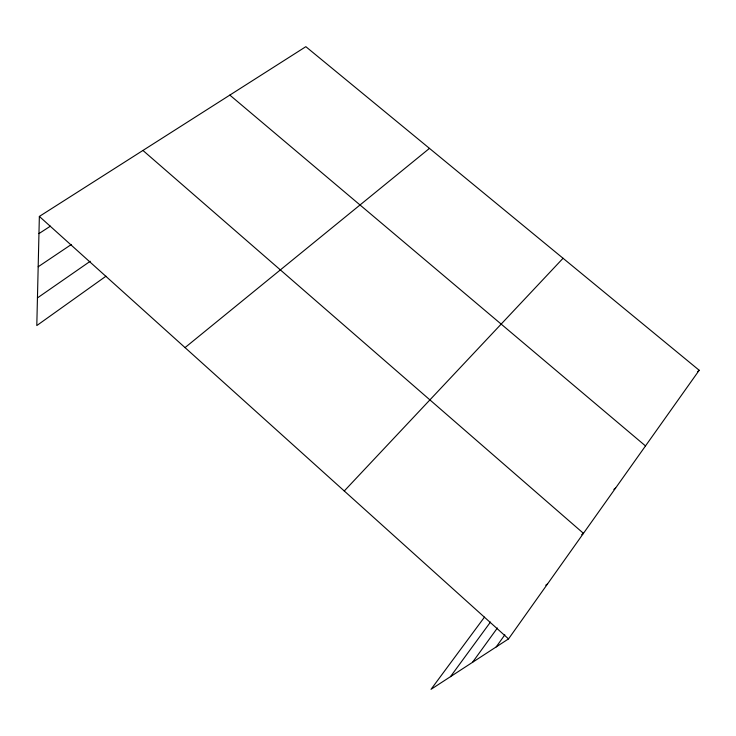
<?xml version="1.0" encoding="UTF-8"?>
<svg xmlns="http://www.w3.org/2000/svg" width="736" height="736" viewBox="0 0 736 736"><rect width="100%" height="100%" fill="white"/><g stroke="black" fill="none" stroke-linecap="round" stroke-linejoin="round"><path stroke-width="1.1" d="M484.472 617.127L431.029 689.319L508.539 638.894L699.2 370.272L305.845 46.681L39.358 216.43L36.8 325.56L105.984 276.202M496.202 646.916L504.85 634.818M472.512 662.326L497.389 627.992M450.46 676.678L490.48 622.067M344.264 490.986L563.058 258.272M697.48 371.754L699.2 370.272M185.03 347.604L429.465 148.378M613.861 489.403L615.636 487.996M581.698 534.667L583.455 533.352L142.94 150.448M545.735 585.212L547.556 583.915M37.444 297.914L90.243 261.271M38.18 266.772L71.383 244.453M38.953 233.597L50.434 226.145M229.834 95.091L645.5 445.924M39.358 216.43L508.539 638.894"/></g></svg>
